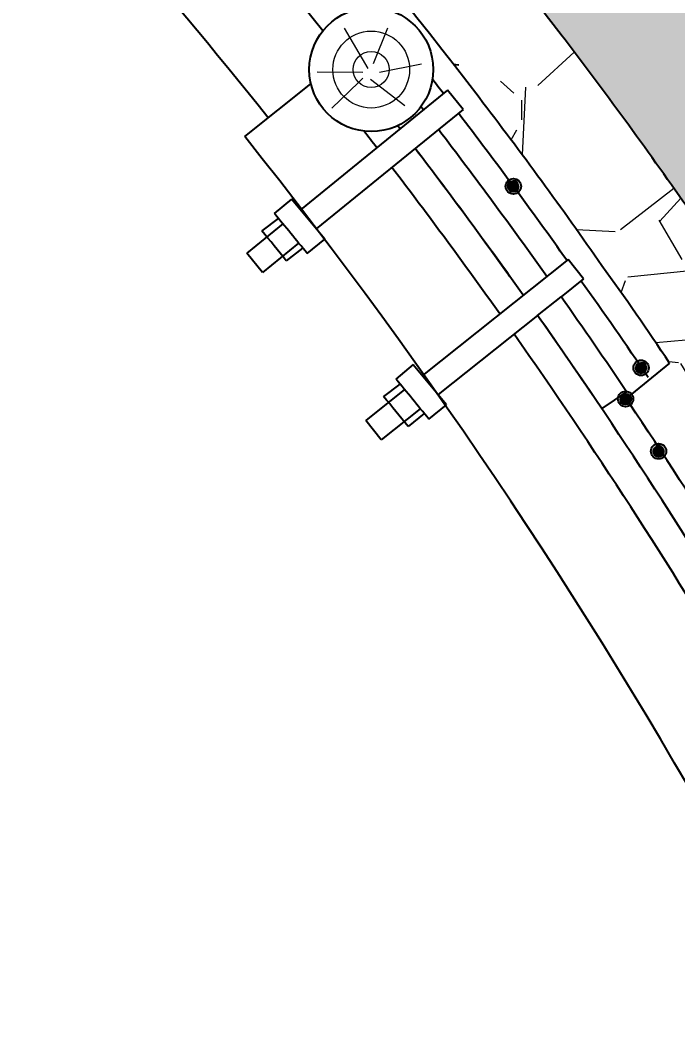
# Model space of a CAD drawing. Header units: millimetres. Extents: x -46762 to 161452, y -66984 to 31524.
# Drawn here: x -37425 to -36789, y -9970 to -8982 of the extents above; entities that cross this region are included whole.
import ezdxf

# ---------------------------------------------------------------- set-up
doc = ezdxf.new("R2010")
doc.units = ezdxf.units.MM
doc.header["$LTSCALE"] = 0.5
doc.styles.get("Standard").update_dxf_attribs({"font": 'TIMES.TTF'})
doc.dimstyles.new('ISO-25', dxfattribs={"dimscale": 50, "dimtxt": 2.5, "dimasz": 2.5, "dimexe": 1.25, "dimexo": 0.625, "dimtad": 1, "dimdec": 0, "dimtxsty": 'Standard', "dimcen": 2.5, "dimadec": 0, "dimazin": 0, "dimtfac": 1, "dimtdec": 0, "dimtmove": 0, "dimatfit": 3, "dimfxl": 1, "dimarcsym": 0})

# ---------------------------------------------------------------- blocks, each defined once
blk = doc.blocks.new('*D9')
at = {"color": 0, "lineweight": -2}
for p, q in [((-38631.44659062807, -8216.323658500613), (-34026.09452414906, -8216.323658500614)), ((-34088.59452414906, -8341.323658500614), (-34088.59452414906, -12186.3236585006)), ((-38631.44659062807, -12311.32365850059), (-34026.09452414906, -12311.3236585006))]:
    blk.add_line(p, q, dxfattribs=at)
at = {"color": 0}
for points in [[(-34109.42785748239, -8341.323658500614), (-34067.76119081572, -8341.323658500614), (-34088.59452414906, -8216.323658500614)], [(-34109.42785748239, -12186.3236585006), (-34067.76119081572, -12186.3236585006), (-34088.59452414906, -12311.3236585006)]]:
    blk.add_solid(points, dxfattribs=at)
at = {"layer": 'Defpoints', "color": 0}
for p in [(-38662.69659062807, -8216.323658500613), (-38662.69659062807, -12311.32365850059), (-34088.59452414906, -12311.3236585006)]:
    blk.add_point(p, dxfattribs=at)
at = {"color": 0, "lineweight": 15, "insert": (-34183.60624008273, -10388.36191940938), "char_height": 125, "attachment_point": 5, "rotation": 90}
blk.add_mtext('4095', dxfattribs=at)

msp = doc.modelspace()

# ---------------------------------------------------------------- hatches: boundary and pattern name
h = msp.add_hatch(color=253)
edge = h.paths.add_edge_path()
edge.add_arc((-41205.17958218213, -12287.7963258753), 5413.740701549355, 30.17566158164368, 34.008901020874305, ccw=False)
edge.add_arc((-41242.69659062812, -12311.32365850054), 5458.000000000042, 27.648046055653083, 30.191209312457715, ccw=False)
edge.add_line((-36407.91960158185, -9778.598749200453), (-35880.02221128013, -8804.747134701158))
edge.add_line((-35880.02221128013, -8804.747134701158), (-35833.0441008345, -8804.747134701158))
edge.add_spline(control_points=[(-35833.0441008345, -8804.747134701161), (-35838.37781138256, -8780.086804731565), (-35863.23193997787, -8656.325490774834), (-35882.55947289227, -8510.215314167848), (-35853.3638850772, -8396.351715753945), (-35848.00560246455, -8378.253479506444)], knot_values=[1.690036786645603, 1.690036786645603, 1.690036786645603, 1.690036786645603, 3.182422762867869, 9.137160286487894, 10.27025498001905, 10.27025498001905, 10.27025498001905, 10.27025498001905], degree=3, periodic=0)
edge.add_line((-35848.00560246455, -8378.253479506442), (-37217.08099725694, -8619.621069120149))
edge.add_arc((-41235.12869425641, -12304.4009140601), 5451.817110013732, 37.3619186027081, 42.52260582488822, ccw=False)
edge.add_arc((-40478.21683398283, -11739.67049861432), 4507.516647571014, 34.89481910706712, 37.495033162738025, ccw=False)
edge.add_arc((-37316.23049035122, -9576.09340255735), 677.1924677259152, 27.846509136852774, 37.79888856231082, ccw=False)
h.paths.add_polyline_path([(-36199.39518966171, -8564.62532894888), (-34313.89591064224, -8564.62532894888), (-34313.89591064224, -8969.020306117829), (-36199.39518966171, -8969.020306117829)], flags=9)
h = msp.add_hatch()
h.set_pattern_fill('GRAVEL', color=256, scale=12.5, style=0)
h.set_pattern_definition([(228.0128, (-239613.1926722619, -43151.85948696802), (-2540.002158237001, -2857.503511189072), [42.715125, -4228.8125]), (184.9697, (-239641.7676722619, -43183.60948696802), (3810.006163272391, 317.4977594234323), [73.300625, -7256.75]), (132.5104, (-239714.7926722619, -43189.95948696802), (3174.997689791462, -3492.503411557551), [51.68525, -5116.8375]), (267.2737, (-239838.6176722619, -43269.33448696802), (317.4986213535216, 6349.997956670803), [66.750625, -6608.3]), (292.8337, (-239841.7926722619, -43336.00948696802), (-1587.504506937738, 3810.002166256389), [65.45425000000002, -6479.975000000001]), (357.2737, (-239816.3926722619, -43396.33448696802), (-6349.997956670803, 317.4986213535219), [66.750625, -6608.3]), (37.6942, (-239749.7176722619, -43399.50948696802), (-4127.502607654991, -3174.997169623111), [88.27424999999998, -8739.1375]), (72.2553, (-239679.8676722619, -43345.53448696802), (2222.504445683399, 6985.002025754549), [83.34000000000002, -8250.6625]), (121.4296, (-239654.4676722619, -43266.15948696802), (-2540.00065440806, 4127.495144996587), [66.976625, -6630.687500000001]), (175.2364, (-239689.3926722619, -43209.00948696802), (3492.497256631807, -317.4970203401444), [76.46412499999988, -3746.737499999993]), (222.3974, (-239765.5926722619, -43202.65948696802), (-3810.000114654964, -3492.495456329621), [98.88475000000001, -9789.600000000002]), (138.8141, (-239524.2926722619, -43272.50948696802), (-2222.498584278092, 1904.997069640501), [33.750625, -3341.325]), (171.4692, (-239549.6926722619, -43250.28448696802), (4127.493699448925, -635.0016000057124), [64.21024999999987, -6356.824999999992]), (225, (-239613.1926722619, -43240.75948696802), (-6.661338147750939e-14, -317.4997835875247), [44.901125, -404.11125]), (203.1986, (-239635.4176722619, -43202.65948696802), (1587.505353198854, 635.0027842882831), [24.180125, -2393.825]), (291.8014, (-239657.6426722619, -43212.18448696802), (-317.5002227368137, 952.5006135914831), [34.19575, -1675.6]), (30.9638, (-239644.9426722619, -43243.93448696802), (952.4989943510283, 635.0004948325691), [55.53999999999989, -1795.787499999996]), (161.5651, (-239597.3176722619, -43215.35948696802), (635.0002897726226, -317.4995278081346), [40.160875, -963.8625]), (16.38950000000001, (-239841.7926722619, -43212.18448696802), (3175.001751746169, 952.4980187459755), [56.261, -5569.849999999999]), (70.3462, (-239787.8176722619, -43196.30948696802), (-1269.996461084563, -3492.495061068125), [47.19987500000001, -4672.775]), (293.1986, (-239597.3176722619, -43151.85948696802), (-635.002784288283, 1587.505353198854), [48.36, -2369.65]), (343.6105, (-239578.2676722619, -43196.30948696802), (-3175.001751746168, 952.4980187459764), [56.2609999999999, -5569.849999999993]), (339.444, (-239841.7926722619, -43409.03448696802), (-1587.501970531989, 634.9992295062673), [54.25437499999999, -2658.4625]), (294.7751, (-239790.9926722619, -43428.08448696801), (-1587.496300453355, 3492.498378269584), [45.45899999999994, -4500.449999999993]), (66.80140000000002, (-239594.1426722619, -43469.35948696802), (635.0027842882835, 1587.505353198854), [48.36, -2369.65]), (17.35400000000001, (-239575.0926722619, -43424.90948696802), (-4127.500222732495, -1269.998084450704), [53.22287499999998, -5269.049999999998]), (69.444, (-239749.7176722619, -43469.35948696802), (-634.9992295062681, -1587.501970531988), [27.12725, -2685.6]), (101.3098999999999, (-239613.1926722619, -43469.35948696802), (-317.4984328609186, 1269.995932612828), [16.18937499999998, -1602.749999999997]), (165.9638, (-239616.3676722619, -43453.48448696802), (952.5006693371466, -317.4994505154552), [65.45424999999999, -1243.63125]), (186.0090000000001, (-239679.8676722619, -43437.60948696802), (3174.995318053494, 317.4992585684823), [60.65837500000001, -6005.175000000001]), (303.6901, (-239644.9426722619, -43272.50948696802), (-317.5001089134041, 634.9993874039799), [45.79050000000001, -1098.9725]), (353.1572, (-239619.5426722619, -43310.60948696802), (5397.502232080428, -635.0028439568549), [79.94462499999997, -7914.499999999998]), (60.94540000000001, (-239540.1676722619, -43320.13448696802), (-1269.997045728636, -2222.494701354266), [32.6885, -3236.175]), (90, (-239524.2926722619, -43291.55948696802), (-317.5, 317.5), [19.05, -298.45]), (120.2564, (-239686.2176722619, -43428.08448696801), (1269.997308354514, -2222.498879059695), [44.108375, -4366.7375]), (48.01279999999999, (-239708.4426722619, -43389.98448696802), (2540.002158237001, 2857.503511189072), [85.430375, -4186.1]), (0, (-239651.2926722619, -43326.48448696802), (317.5, 317.5), [82.55, -234.95]), (325.3048, (-239568.7426722619, -43326.48448696802), (-3174.994498869211, 2222.500211310596), [50.20124999999999, -4969.9125]), (254.0546, (-239527.4676722619, -43355.05948696802), (-317.5008099626843, -1270.003025400453), [46.22862500000001, -2265.212500000001]), (207.646, (-239540.1676722619, -43399.50948696802), (-6032.49788112784, -3175.001996840424), [75.268125, -7451.5625]), (175.4261, (-239606.8426722619, -43434.43448696802), (-4127.500950593439, 317.4984639024328), [79.62862499999989, -7883.224999999987]), (175.4261, (-239606.8426722619, -43434.43448696802), (-4127.500950593439, 317.4984639024328), [79.62862499999989, -7883.224999999987])])
edge = h.paths.add_edge_path()
edge.add_arc((-41235.12869425646, -12304.40091405998), 5451.817110013691, 37.36067374384835, 44.06143378092067)
edge.add_arc((-41235.12869425646, -12304.40091405998), 5351.817110013691, 37.36067374384835, 44.06143378092067)
at = {"lineweight": 9}
h = msp.add_hatch(dxfattribs=at)
h.set_pattern_fill('GRAVEL', color=256, scale=12.5, style=0)
h.set_pattern_definition([(228.0128, (-97673.25584044286, -17195.62959779655), (-2540.002158237001, -2857.503511189072), [42.715125, -4228.8125]), (184.9697, (-97701.83084044285, -17227.37959779655), (3810.006163272391, 317.4977594234323), [73.300625, -7256.75]), (132.5104, (-97774.85584044286, -17233.72959779655), (3174.997689791462, -3492.503411557551), [51.68525, -5116.8375]), (267.2737, (-97898.68084044284, -17313.10459779655), (317.4986213535216, 6349.997956670803), [66.750625, -6608.3]), (292.8337, (-97901.85584044286, -17379.77959779655), (-1587.504506937738, 3810.002166256389), [65.45425000000002, -6479.975000000001]), (357.2737, (-97876.45584044285, -17440.10459779655), (-6349.997956670803, 317.4986213535219), [66.750625, -6608.3]), (37.6942, (-97809.78084044284, -17443.27959779655), (-4127.502607654991, -3174.997169623111), [88.27424999999998, -8739.1375]), (72.2553, (-97739.93084044284, -17389.30459779655), (2222.504445683399, 6985.002025754549), [83.34000000000002, -8250.6625]), (121.4296, (-97714.53084044285, -17309.92959779654), (-2540.00065440806, 4127.495144996587), [66.976625, -6630.687500000001]), (175.2364, (-97749.45584044285, -17252.77959779655), (3492.497256631807, -317.4970203401444), [76.4641249999998, -3746.737499999988]), (222.3974, (-97825.65584044284, -17246.42959779654), (-3810.000114654964, -3492.495456329621), [98.88475000000001, -9789.600000000002]), (138.8141, (-97584.35584044285, -17316.27959779655), (-2222.498584278092, 1904.997069640501), [33.750625, -3341.325]), (171.4692, (-97609.75584044286, -17294.05459779654), (4127.493699448925, -635.0016000057124), [64.21024999999979, -6356.824999999987]), (225, (-97673.25584044286, -17284.52959779655), (-6.661338147750939e-14, -317.4997835875247), [44.901125, -404.11125]), (203.1986, (-97695.48084044283, -17246.42959779654), (1587.505353198854, 635.0027842882831), [24.180125, -2393.825]), (291.8014, (-97717.70584044285, -17255.95459779655), (-317.5002227368137, 952.5006135914831), [34.19575, -1675.6]), (30.9638, (-97705.00584044284, -17287.70459779655), (952.4989943510283, 635.0004948325691), [55.53999999999981, -1795.787499999994]), (161.5651, (-97657.38084044284, -17259.12959779655), (635.0002897726226, -317.4995278081346), [40.160875, -963.8625]), (16.38950000000001, (-97901.85584044286, -17255.95459779655), (3175.001751746169, 952.4980187459755), [56.261, -5569.849999999999]), (70.3462, (-97847.88084044284, -17240.07959779655), (-1269.996461084563, -3492.495061068125), [47.19987500000001, -4672.775]), (293.1986, (-97657.38084044284, -17195.62959779655), (-635.002784288283, 1587.505353198854), [48.36, -2369.65]), (343.6105, (-97638.33084044285, -17240.07959779655), (-3175.001751746168, 952.4980187459764), [56.26099999999982, -5569.849999999988]), (339.444, (-97901.85584044286, -17452.80459779655), (-1587.501970531989, 634.9992295062673), [54.25437499999999, -2658.4625]), (294.7751, (-97851.05584044286, -17471.85459779655), (-1587.496300453355, 3492.498378269584), [45.4589999999999, -4500.449999999988]), (66.80140000000002, (-97654.20584044284, -17513.12959779655), (635.0027842882835, 1587.505353198854), [48.36, -2369.65]), (17.35400000000001, (-97635.15584044284, -17468.67959779655), (-4127.500222732495, -1269.998084450704), [53.22287499999998, -5269.049999999998]), (69.444, (-97809.78084044284, -17513.12959779655), (-634.9992295062681, -1587.501970531988), [27.12725, -2685.6]), (101.3098999999999, (-97673.25584044286, -17513.12959779655), (-317.4984328609186, 1269.995932612828), [16.18937499999996, -1602.749999999995]), (165.9638, (-97676.43084044284, -17497.25459779655), (952.5006693371466, -317.4994505154552), [65.45424999999999, -1243.63125]), (186.0090000000001, (-97739.93084044284, -17481.37959779655), (3174.995318053494, 317.4992585684823), [60.65837500000001, -6005.175000000001]), (303.6901, (-97705.00584044284, -17316.27959779655), (-317.5001089134041, 634.9993874039799), [45.79050000000001, -1098.9725]), (353.1572, (-97679.60584044285, -17354.37959779655), (5397.502232080428, -635.0028439568549), [79.94462499999997, -7914.499999999998]), (60.94540000000001, (-97600.23084044285, -17363.90459779655), (-1269.997045728636, -2222.494701354266), [32.6885, -3236.175]), (90, (-97584.35584044285, -17335.32959779655), (-317.5, 317.5), [19.05, -298.45]), (120.2564, (-97746.28084044287, -17471.85459779655), (1269.997308354514, -2222.498879059695), [44.108375, -4366.7375]), (48.01279999999999, (-97768.50584044284, -17433.75459779655), (2540.002158237001, 2857.503511189072), [85.430375, -4186.1]), (0, (-97711.35584044285, -17370.25459779655), (317.5, 317.5), [82.55, -234.95]), (325.3048, (-97628.80584044284, -17370.25459779655), (-3174.994498869211, 2222.500211310596), [50.20124999999999, -4969.9125]), (254.0546, (-97587.53084044285, -17398.82959779655), (-317.5008099626843, -1270.003025400453), [46.22862500000001, -2265.212500000001]), (207.646, (-97600.23084044285, -17443.27959779655), (-6032.49788112784, -3175.001996840424), [75.268125, -7451.5625]), (175.4261, (-97666.90584044284, -17478.20459779655), (-4127.500950593439, 317.4984639024328), [79.6286249999998, -7883.224999999977]), (175.4261, (-97666.90584044284, -17478.20459779655), (-4127.500950593439, 317.4984639024328), [79.6286249999998, -7883.224999999977])])
h.paths.add_polyline_path([(-36862.37374980199, -9219.376509969918, -0.008899257875732825), (-36796.94240636042, -9313.4812741404), (-36717.45548810638, -9259.7737303413, 0.04345276474442605), (-36781.13541637584, -9161.047742235487, 0.0113394904646626), (-36901.85348828543, -8996.072213937421), (-36981.33683875902, -9056.755423995119, -0.0114302101855143)])
h.paths.add_polyline_path([(-36717.45548810638, -9259.7737303413), (-36796.94240636042, -9313.4812741404), (-36838.98185891073, -9347.852625799887, -0.002580590882842045), (-36808.62705212328, -9393.466340586625, -0.9187596185027762), (-36805.7939736236, -9397.776135768292, -0.002970205081399039), (-36771.49269263465, -9450.694409092552, -1.695448733918207), (-36769.0529835904, -9454.511295531838, -0.003081753554277672), (-36734.1779107466, -9509.873442423128, -1.493677289545934), (-36731.65396337678, -9513.939449078798, -0.00437998776730756), (-36683.3390522236, -9593.39745696481, -1.435564644453754), (-36680.85484372856, -9597.569086649053, -0.004487918687509222), (-36632.87637380033, -9679.894091036118, -2.578649658013819), (-36631.14732579477, -9682.925405188134, -0.0050526996929834), (-36578.97117241389, -9776.658153250768, -1.547947506846737), (-36576.7198473475, -9780.804930815479, -0.007414301437415722), (-36503.73586225331, -9920.274680557648, -0.4120958067924272), (-36502.09424020456, -9923.531088958649, -0.001504734332671293), (-36487.80823394324, -9952.10753540727), (-36481.25996032993, -9948.60377813699), (-36469.9373105175, -9969.76500686375), (-36342.7231304622, -9907.648087059288, 0.01786597109734117), (-36525.06354741855, -9566.564567137893, 0.01659150493568186)])
h = msp.add_hatch(color=256)
h.paths.add_polyline_path([(-36948.10236638378, -9135.147800596575, 0.0001468720347857163), (-36948.10864929325, -9138.266181242483, -0.4075683121169166), (-36943.38600014921, -9143.097470461309, -0.2818111886752684), (-36946.02113505361, -9147.40152057399), (-36942.40795373717, -9147.40152057399, 0.1768496511547933), (-36940.65477868232, -9142.599862518879, 0.4140376673082951)])
h.paths.add_polyline_path([(-36948.10864929325, -9138.266181242483, -0.0001468720347857169), (-36948.10236638378, -9135.147800596575, 0.4143894793180001), (-36955.55890521487, -9142.599862518879, 0.1768496511547933), (-36953.80573016002, -9147.40152057399), (-36950.41594284459, -9147.40152057399, -0.2818111886752684), (-36953.05107774898, -9143.097470461309, -0.4208901854230835)])
h.paths.add_polyline_path([(-36942.40795373717, -9147.40152057399), (-36946.02113505361, -9147.40152057399, -0.2405059389793157), (-36950.41594284459, -9147.40152057399), (-36953.80573016002, -9147.40152057399, 0.4650740833706085)])
h = msp.add_hatch(color=256)
edge = h.paths.add_edge_path()
edge.add_arc((-36948.65880564575, -9142.358757688668), 4.832538799884284, 0, 360)
edge = h.paths.add_edge_path(flags=16)
edge.add_arc((-36948.65880564575, -9142.358757688668), 2.588054287070918, 0, 360)
h = msp.add_hatch(color=256)
h.paths.add_polyline_path([(-36953.36635574036, -9141.26678545496, -0.00032442072729859), (-36951.11485853897, -9141.542774123542, -0.8203955301075307), (-36946.07757180872, -9142.170989556775, -0.0003244207272990215), (-36943.82725411425, -9142.45643599138, 0.005053543832042459), (-36943.82626684588, -9142.358757688666, 0.89206796145849)])
h.paths.add_polyline_path([(-36943.82725411425, -9142.45643599138, 0.0003244207272989703), (-36946.07757180872, -9142.170989556778, -0.01815590774407738), (-36946.07075135868, -9142.358757688666, -1), (-36951.24685993283, -9142.358757688666, -0.0803624715725062), (-36951.11485853897, -9141.542774123542, 0.0003244207272985405), (-36953.36635574036, -9141.26678545496, 0.05704448293656798), (-36953.49134444565, -9142.358757688666, 0.989943732125018)])
h = msp.add_hatch(color=256)
edge = h.paths.add_edge_path()
edge.add_arc((-36948.2185389491, -9143.09747046131), 4.832538799884284, 0, 360)
edge = h.paths.add_edge_path(flags=16)
edge.add_arc((-36948.2185389491, -9143.09747046131), 2.588054287070918, 0, 360)
h = msp.add_hatch(color=256)
h.paths.add_polyline_path([(-36952.9260890437, -9142.005498227596, -0.00032442072729859), (-36950.67459184231, -9142.281486896181, -0.8203955301075307), (-36945.63730511206, -9142.909702329422, -0.0003244207272990215), (-36943.3869874176, -9143.19514876402, 0.005053543832042459), (-36943.38600014921, -9143.097470461309, 0.89206796145849)])
h.paths.add_polyline_path([(-36943.3869874176, -9143.19514876402, 0.0003244207272989703), (-36945.63730511206, -9142.909702329422, -0.01815590774407738), (-36945.63048466203, -9143.097470461309, -1), (-36950.80659323616, -9143.097470461309, -0.0803624715725062), (-36950.67459184231, -9142.281486896178, 0.0003244207272985405), (-36952.9260890437, -9142.005498227596, 0.05704448293656798), (-36953.05107774898, -9143.097470461309, 0.989943732125018)])
for points in [[(-36951.24685993278, -9142.358757688666, 0.4142135623730951), (-36948.65880564575, -9144.946811975738), (-36948.65880564575, -9142.358757688666), (-36946.07075135864, -9142.358757688666, 1)], [(-36950.80659323612, -9143.097470461309, 0.4142135623730951), (-36948.21853894911, -9145.685524748382), (-36948.21853894911, -9143.097470461309), (-36945.63048466199, -9143.097470461309, 1)], [(-36950.69489623571, -9142.599862518879, 0.4142135623730951), (-36948.1068419486, -9145.187916805951), (-36948.1068419486, -9142.599862518879), (-36945.51878766157, -9142.599862518879, 1)], [(-36949.64000393354, -9139.74868091539, 0.4142135623730951), (-36947.05194964651, -9142.33673520246), (-36947.05194964651, -9139.74868091539), (-36944.4638953594, -9139.74868091539, 1)], [(-36946.07075135864, -9142.358757688666), (-36948.65880564575, -9142.358757688666), (-36948.65880564575, -9144.946811975738, 0.4142135623730951)], [(-36945.63048466199, -9143.097470461309), (-36948.21853894911, -9143.097470461309), (-36948.21853894911, -9145.685524748382, 0.4142135623730951)], [(-36945.51878766157, -9142.599862518879), (-36948.1068419486, -9142.599862518879), (-36948.1068419486, -9145.187916805951, 0.4142135623730951)], [(-36944.4638953594, -9139.74868091539), (-36947.05194964651, -9139.74868091539), (-36947.05194964651, -9142.33673520246, 0.4142135623730951)], [(-36825.39561637529, -9315.607820301311, 0.4142135623730951), (-36822.80756208827, -9318.19587458838), (-36822.80756208827, -9315.607820301311), (-36820.21950780116, -9315.607820301311, 1)], [(-36827.18758663528, -9318.661577784633, 0.4142135623730951), (-36824.59953234825, -9321.249632071702), (-36824.59953234825, -9318.661577784633), (-36822.01147806113, -9318.661577784633, 1)], [(-36827.07588963477, -9318.163969842202, 0.4142135623730951), (-36824.48783534774, -9320.752024129271), (-36824.48783534774, -9318.163969842202), (-36821.89978106062, -9318.163969842202, 1)], [(-36827.07588963486, -9318.163969842202, 0.4142135623730951), (-36824.48783534774, -9320.752024129271), (-36824.48783534774, -9318.163969842202), (-36821.89978106073, -9318.163969842202, 1)], [(-36822.01147806113, -9318.661577784633), (-36824.59953234825, -9318.661577784633), (-36824.59953234825, -9321.249632071702, 0.4142135623730951)], [(-36821.89978106062, -9318.163969842202), (-36824.48783534774, -9318.163969842202), (-36824.48783534774, -9320.752024129271, 0.4142135623730951)], [(-36821.89978106073, -9318.163969842202), (-36824.48783534774, -9318.163969842202), (-36824.48783534774, -9320.752024129271, 0.4142135623730951)], [(-36820.21950780116, -9315.607820301311), (-36822.80756208827, -9315.607820301311), (-36822.80756208827, -9318.19587458838, 0.4142135623730951)], [(-36843.44706492464, -9346.070961862055, 0.4142135623730951), (-36840.85901063752, -9348.659016149128), (-36840.85901063752, -9346.070961862055), (-36838.27095635049, -9346.070961862055, 1)], [(-36842.1483104784, -9348.73851259393, 0.4142135623730951), (-36839.56025619137, -9351.326566881004), (-36839.56025619137, -9348.73851259393), (-36836.97220190425, -9348.73851259393, 1)], [(-36842.03661347799, -9348.240904651504, 0.4142135623730951), (-36839.44855919087, -9350.828958938573), (-36839.44855919087, -9348.240904651504), (-36836.86050490385, -9348.240904651504, 1)], [(-36841.52549224968, -9348.169769173737, 0.4142135623730951), (-36838.93743796265, -9350.75782346081), (-36838.93743796265, -9348.169769173737), (-36836.34938367554, -9348.169769173737, 1)], [(-36838.27095635049, -9346.070961862055), (-36840.85901063752, -9346.070961862055), (-36840.85901063752, -9348.659016149128, 0.4142135623730951)], [(-36836.97220190425, -9348.73851259393), (-36839.56025619137, -9348.73851259393), (-36839.56025619137, -9351.326566881004, 0.4142135623730951)], [(-36836.86050490385, -9348.240904651504), (-36839.44855919087, -9348.240904651504), (-36839.44855919087, -9350.828958938573, 0.4142135623730951)], [(-36836.34938367554, -9348.169769173737), (-36838.93743796265, -9348.169769173737), (-36838.93743796265, -9350.75782346081, 0.4142135623730951)], [(-36810.20476582267, -9399.32467646259, 0.4142135623730951), (-36807.61671153564, -9401.912730749658), (-36807.61671153564, -9399.32467646259), (-36805.02865724852, -9399.32467646259, 1)], [(-36810.09306882216, -9398.827068520159, 0.4142135623730951), (-36807.50501453514, -9401.415122807228), (-36807.50501453514, -9398.827068520159), (-36804.91696024803, -9398.827068520159, 1)], [(-36810.09306882226, -9398.827068520159, 0.4142135623730951), (-36807.50501453514, -9401.415122807228), (-36807.50501453514, -9398.827068520159), (-36804.91696024811, -9398.827068520159, 1)], [(-36809.98137182166, -9395.74140629066, 0.4142135623730951), (-36807.39331753463, -9398.329460577728), (-36807.39331753463, -9395.74140629066), (-36804.80526324752, -9395.74140629066, 1)], [(-36805.02865724852, -9399.32467646259), (-36807.61671153564, -9399.32467646259), (-36807.61671153564, -9401.912730749658, 0.4142135623730951)], [(-36804.91696024803, -9398.827068520159), (-36807.50501453514, -9398.827068520159), (-36807.50501453514, -9401.415122807228, 0.4142135623730951)], [(-36804.91696024811, -9398.827068520159), (-36807.50501453514, -9398.827068520159), (-36807.50501453514, -9401.415122807228, 0.4142135623730951)], [(-36804.80526324752, -9395.74140629066), (-36807.39331753463, -9395.74140629066), (-36807.39331753463, -9398.329460577728, 0.4142135623730951)]]:
    msp.add_hatch(color=256).paths.add_polyline_path(points)
h = msp.add_hatch(color=256)
h.paths.add_polyline_path([(-36824.48335978294, -9310.711907919895, 0.0001468720347857163), (-36824.4896426924, -9313.83028856581, -0.4075683121169166), (-36819.76699354836, -9318.661577784633, -0.2818111886752684), (-36822.40212845276, -9322.965627897314), (-36818.78894713632, -9322.965627897314, 0.1768496511547933), (-36817.03577208146, -9318.163969842202, 0.4140376673082951)])
h.paths.add_polyline_path([(-36824.4896426924, -9313.83028856581, -0.0001468720347857169), (-36824.48335978294, -9310.711907919895, 0.4143894793180001), (-36831.93989861403, -9318.163969842202, 0.1768496511547933), (-36830.18672355916, -9322.965627897314), (-36826.79693624373, -9322.965627897314, -0.2818111886752684), (-36829.43207114813, -9318.661577784633, -0.4208901854230835)])
h.paths.add_polyline_path([(-36818.78894713632, -9322.965627897314), (-36822.40212845276, -9322.965627897314, -0.2405059389793157), (-36826.79693624373, -9322.965627897314), (-36830.18672355916, -9322.965627897314, 0.4650740833706085)])
h = msp.add_hatch(color=256)
edge = h.paths.add_edge_path()
edge.add_arc((-36824.48783534774, -9318.163969842202), 4.832538799884284, 0, 360)
edge = h.paths.add_edge_path(flags=16)
edge.add_arc((-36824.48783534774, -9318.163969842202), 2.588054287070918, 0, 360)
h = msp.add_hatch(color=256)
h.paths.add_polyline_path([(-36829.19538544235, -9317.071997608497, -0.00032442072729859), (-36826.94388824096, -9317.347986277075, -0.8203955301075307), (-36821.90660151071, -9317.976201710308, -0.0003244207272990215), (-36819.65628381624, -9318.261648144913, 0.005053543832042459), (-36819.65529654786, -9318.163969842202, 0.89206796145849)])
h.paths.add_polyline_path([(-36819.65628381624, -9318.261648144913, 0.0003244207272989703), (-36821.90660151071, -9317.976201710311, -0.01815590774407738), (-36821.89978106068, -9318.163969842202, -1), (-36827.07588963481, -9318.163969842202, -0.0803624715725062), (-36826.94388824096, -9317.347986277075, 0.0003244207272985405), (-36829.19538544235, -9317.071997608497, 0.05704448293656798), (-36829.32037414763, -9318.163969842202, 0.989943732125018)])
h = msp.add_hatch(color=256)
edge = h.paths.add_edge_path()
edge.add_arc((-36824.59953234824, -9318.661577784631), 4.832538799884284, 0, 360)
edge = h.paths.add_edge_path(flags=16)
edge.add_arc((-36824.59953234824, -9318.661577784631), 2.588054287070918, 0, 360)
h = msp.add_hatch(color=256)
h.paths.add_polyline_path([(-36829.30708244286, -9317.569605550923, -0.00032442072729859), (-36827.05558524147, -9317.845594219505, -0.8203955301075307), (-36822.0182985112, -9318.473809652738, -0.0003244207272990215), (-36819.76798081674, -9318.759256087344, 0.005053543832042459), (-36819.76699354836, -9318.661577784633, 0.89206796145849)])
h.paths.add_polyline_path([(-36819.76798081674, -9318.759256087344, 0.0003244207272989703), (-36822.0182985112, -9318.473809652742, -0.01815590774407738), (-36822.01147806118, -9318.661577784633, -1), (-36827.18758663532, -9318.661577784633, -0.0803624715725062), (-36827.05558524147, -9317.845594219505, 0.0003244207272985405), (-36829.30708244286, -9317.569605550923, 0.05704448293656798), (-36829.43207114813, -9318.661577784633, 0.989943732125018)])
h = msp.add_hatch(color=256)
h.paths.add_polyline_path([(-36839.44408362606, -9340.788842729196, 0.0001468720347857163), (-36839.45036653552, -9343.907223375112, -0.4075683121169166), (-36834.72771739149, -9348.73851259393, -0.2818111886752684), (-36837.36285229589, -9353.042562706616), (-36833.74967097945, -9353.042562706616, 0.1768496511547933), (-36831.9964959246, -9348.240904651504, 0.4140376673082951)])
h.paths.add_polyline_path([(-36839.45036653553, -9343.907223375112, -0.0001468720347857169), (-36839.44408362606, -9340.788842729196, 0.4143894793180001), (-36846.90062245715, -9348.240904651504, 0.1768496511547933), (-36845.1474474023, -9353.042562706616), (-36841.75766008686, -9353.042562706616, -0.2818111886752684), (-36844.39279499126, -9348.73851259393, -0.4208901854230835)])
h.paths.add_polyline_path([(-36833.74967097945, -9353.042562706616), (-36837.36285229589, -9353.042562706616, -0.2405059389793157), (-36841.75766008686, -9353.042562706616), (-36845.1474474023, -9353.042562706616, 0.4650740833706085)])
h = msp.add_hatch(color=256)
edge = h.paths.add_edge_path()
edge.add_arc((-36839.56025619137, -9348.738512593933), 4.832538799884284, 0, 360)
edge = h.paths.add_edge_path(flags=16)
edge.add_arc((-36839.56025619137, -9348.738512593933), 2.588054287070918, 0, 360)
h = msp.add_hatch(color=256)
h.paths.add_polyline_path([(-36844.26780628598, -9347.646540360225, -0.00032442072729859), (-36842.01630908459, -9347.922529028807, -0.8203955301075307), (-36836.97902235434, -9348.550744462036, -0.0003244207272990215), (-36834.72870465986, -9348.836190896645, 0.005053543832042459), (-36834.72771739149, -9348.73851259393, 0.89206796145849)])
h.paths.add_polyline_path([(-36834.72870465986, -9348.836190896645, 0.0003244207272989703), (-36836.97902235434, -9348.550744462043, -0.01815590774407738), (-36836.9722019043, -9348.73851259393, -1), (-36842.14831047844, -9348.73851259393, -0.0803624715725062), (-36842.01630908459, -9347.922529028807, 0.0003244207272985405), (-36844.26780628598, -9347.646540360225, 0.05704448293656798), (-36844.39279499126, -9348.73851259393, 0.989943732125018)])
h = msp.add_hatch(color=256)
edge = h.paths.add_edge_path()
edge.add_arc((-36838.93743796265, -9348.169769173739), 4.832538799884284, 0, 360)
edge = h.paths.add_edge_path(flags=16)
edge.add_arc((-36838.93743796265, -9348.169769173739), 2.588054287070918, 0, 360)
h = msp.add_hatch(color=256)
h.paths.add_polyline_path([(-36843.64498805726, -9347.077796940031, -0.00032442072729859), (-36841.39349085587, -9347.35378560861, -0.8203955301075307), (-36836.35620412562, -9347.982001041843, -0.0003244207272990215), (-36834.10588643115, -9348.267447476448, 0.005053543832042459), (-36834.10489916278, -9348.169769173737, 0.89206796145849)])
h.paths.add_polyline_path([(-36834.10588643115, -9348.267447476448, 0.0003244207272989703), (-36836.35620412562, -9347.98200104185, -0.01815590774407738), (-36836.34938367558, -9348.169769173737, -1), (-36841.52549224973, -9348.169769173737, -0.0803624715725062), (-36841.39349085587, -9347.35378560861, 0.0003244207272985405), (-36843.64498805726, -9347.077796940031, 0.05704448293656798), (-36843.76997676255, -9348.169769173737, 0.989943732125018)])
h = msp.add_hatch(color=256)
h.paths.add_polyline_path([(-36807.50053897033, -9391.375006597855, 0.0001468720347857163), (-36807.50682187978, -9394.49338724376, -0.4075683121169166), (-36802.78417273576, -9399.32467646259, -0.2818111886752684), (-36805.41930764016, -9403.62872657527), (-36801.80612632372, -9403.62872657527, 0.1768496511547933), (-36800.05295126887, -9398.827068520159, 0.4140376673082951)])
h.paths.add_polyline_path([(-36807.5068218798, -9394.49338724376, -0.0001468720347857169), (-36807.50053897033, -9391.375006597855, 0.4143894793180001), (-36814.95707780142, -9398.827068520159, 0.1768496511547933), (-36813.20390274657, -9403.62872657527), (-36809.81411543112, -9403.62872657527, -0.2818111886752684), (-36812.44925033551, -9399.32467646259, -0.4208901854230835)])
h.paths.add_polyline_path([(-36801.80612632372, -9403.62872657527), (-36805.41930764016, -9403.62872657527, -0.2405059389793157), (-36809.81411543112, -9403.62872657527), (-36813.20390274657, -9403.62872657527, 0.4650740833706085)])
h = msp.add_hatch(color=256)
edge = h.paths.add_edge_path()
edge.add_arc((-36807.61671153564, -9399.324676462587), 4.832538799884284, 0, 360)
edge = h.paths.add_edge_path(flags=16)
edge.add_arc((-36807.61671153564, -9399.324676462587), 2.588054287070918, 0, 360)
h = msp.add_hatch(color=256)
h.paths.add_polyline_path([(-36812.32426163025, -9398.232704228876, -0.00032442072729859), (-36810.07276442886, -9398.508692897462, -0.8203955301075307), (-36805.03547769861, -9399.136908330698, -0.0003244207272990215), (-36802.78516000413, -9399.4223547653, 0.005053543832042459), (-36802.78417273576, -9399.32467646259, 0.89206796145849)])
h.paths.add_polyline_path([(-36802.78516000413, -9399.4223547653, 0.0003244207272989703), (-36805.03547769861, -9399.136908330698, -0.01815590774407738), (-36805.02865724856, -9399.32467646259, -1), (-36810.20476582271, -9399.32467646259, -0.0803624715725062), (-36810.07276442886, -9398.508692897454, 0.0003244207272985405), (-36812.32426163025, -9398.232704228876, 0.05704448293656798), (-36812.44925033551, -9399.32467646259, 0.989943732125018)])
h = msp.add_hatch(color=256)
edge = h.paths.add_edge_path()
edge.add_arc((-36807.50501453513, -9398.827068520159), 4.832538799884284, 0, 360)
edge = h.paths.add_edge_path(flags=16)
edge.add_arc((-36807.50501453513, -9398.827068520159), 2.588054287070918, 0, 360)
h = msp.add_hatch(color=256)
h.paths.add_polyline_path([(-36812.21256462974, -9397.735096286446, -0.00032442072729859), (-36809.96106742835, -9398.011084955031, -0.8203955301075307), (-36804.9237806981, -9398.639300388268, -0.0003244207272990215), (-36802.67346300364, -9398.92474682287, 0.005053543832042459), (-36802.67247573525, -9398.827068520159, 0.89206796145849)])
h.paths.add_polyline_path([(-36802.67346300364, -9398.92474682287, 0.0003244207272989703), (-36804.9237806981, -9398.639300388268, -0.01815590774407738), (-36804.91696024807, -9398.827068520159, -1), (-36810.09306882221, -9398.827068520159, -0.0803624715725062), (-36809.96106742835, -9398.011084955024, 0.0003244207272985405), (-36812.21256462974, -9397.735096286446, 0.05704448293656798), (-36812.33755333502, -9398.827068520159, 0.989943732125018)])

# ---------------------------------------------------------------- linework, layer by layer
for p, q in [((-37111.92309125888, -8989.71890093955), (-37089.08363041534, -9028.62386040644)), ((-37069.87286895798, -8989.71890093955), (-37083.89335451263, -9023.955007322655)), ((-37077.65828281169, -9032.254474061408), (-37037.16963702733, -9023.955007322655)), ((-37137.88008795288, -9031.735354346818), (-37093.75150841858, -9032.254474061408)), ((-37097.97413398835, -9042.034773990126), (-37123.86521958012, -9067.009700159104)), ((-37093.75150841858, -9037.961566574011), (-37097.97413398835, -9042.034773990126)), ((-37086.48849246435, -9038.999806002828), (-37053.26286263423, -9064.417325932953))]:
    msp.add_line(p, q, dxfattribs=at)
for p, q in [((-37208.19748504334, -9094.428110454935), (-37144.10273111337, -9043.322354034033)), ((-37011.90253750799, -9049.723719775437), (-37154.27261324864, -9165.204714528267)), ((-36996.78367314443, -9068.36292416712), (-37011.90253750799, -9049.723719775437)), ((-36996.78367314443, -9068.36292416712), (-37138.95575223047, -9183.683317399544)), ((-37179.47124371519, -9168.89533494238), (-37162.53348001352, -9154.855671100715)), ((-37130.67322296381, -9193.675545500735), (-37162.72163202673, -9155.011629765811)), ((-37175.85191125031, -9173.636860568779), (-37191.63134273949, -9185.568847411212)), ((-37171.18249539642, -9178.9208694254), (-37206.06091658826, -9207.211890229399)), ((-37147.7468249707, -9207.549698250015), (-37130.67322296381, -9193.675545500735)), ((-37155.95636425757, -9197.47306625008), (-37190.9420522247, -9225.851094621083)), ((-37152.19925764847, -9202.312476034505), (-37167.87833152639, -9214.49767705613)), ((-37190.9420522247, -9225.851094621083), (-37206.06091658826, -9207.211890229399)), ((-36895.20364409297, -9213.33692422101), (-37036.18192117917, -9325.435711892003)), ((-36880.26658994647, -9232.12214217089), (-36895.20364409297, -9213.33692422101)), ((-36880.26658994647, -9232.12214217089), (-36901.92017757615, -9249.339978650294)), ((-36924.71128415334, -9267.462312599826), (-36901.92017757615, -9249.339978650294)), ((-36924.65667999647, -9267.418894139057), (-37020.95544239862, -9343.990794027599)), ((-37061.6894244438, -9329.10918310701), (-37044.75166074214, -9315.069519265324)), ((-37012.89140369242, -9353.889393665366), (-37044.93981275543, -9315.225477930442)), ((-36796.94240636042, -9313.481274140398), (-36838.98185891073, -9347.85262579989)), ((-37053.40442330795, -9339.130173543861), (-37090.88299773754, -9368.931238247063)), ((-37057.94085146442, -9333.783915847067), (-37073.77845909895, -9345.86860441767)), ((-37028.07361390339, -9334.319600044426), (-37028.69993995598, -9334.817622808185)), ((-36838.44670029073, -9341.362913433266), (-36862.54841462557, -9357.615657315993)), ((-37038.17670495998, -9357.684270038106), (-37075.94594359104, -9387.716456196944)), ((-37034.29318827882, -9362.387807239673), (-37050.01138990639, -9374.815975119587)), ((-37029.96500569931, -9367.763546414624), (-37012.89140369242, -9353.889393665366)), ((-37075.94594359104, -9387.716456196944), (-37090.88299773754, -9368.931238247063))]:
    msp.add_line(p, q)
for centre, radius in [((-37085.68523547926, -9029.633080720958), 60), ((-36948.1068419486, -9142.59986251888), 7.452063266274418), ((-36948.65880564575, -9142.358757688668), 4.832538799884284), ((-36948.2185389491, -9143.09747046131), 4.832538799884284), ((-36948.65880564575, -9142.358757688668), 2.588054287070918), ((-36948.2185389491, -9143.09747046131), 2.588054287070918), ((-36948.1068419486, -9142.59986251888), 2.588054287070918), ((-36947.05194964651, -9139.74868091539), 2.588054287070918), ((-36824.48783534774, -9318.163969842202), 7.452063266274418), ((-36824.48783534774, -9318.163969842202), 4.832538799884284), ((-36822.80756208827, -9315.607820301311), 2.588054287070918), ((-36824.59953234824, -9318.661577784631), 4.832538799884284), ((-36824.59953234824, -9318.661577784631), 2.588054287070918), ((-36824.48783534774, -9318.163969842202), 2.588054287070918), ((-36824.48783534774, -9318.163969842202), 2.588054287070918), ((-36839.44855919087, -9348.240904651504), 7.452063266274418), ((-36839.56025619137, -9348.738512593933), 4.832538799884284), ((-36838.93743796265, -9348.169769173739), 4.832538799884284), ((-36840.85901063751, -9346.070961862057), 2.588054287070918), ((-36839.56025619137, -9348.738512593933), 2.588054287070918), ((-36839.44855919087, -9348.240904651504), 2.588054287070918), ((-36838.93743796265, -9348.169769173739), 2.588054287070918), ((-36807.50501453513, -9398.827068520159), 7.452063266274418), ((-36807.61671153564, -9399.324676462587), 4.832538799884284), ((-36807.50501453513, -9398.827068520159), 4.832538799884284), ((-36807.61671153564, -9399.324676462587), 2.588054287070918), ((-36807.50501453513, -9398.827068520159), 2.588054287070918), ((-36807.50501453513, -9398.827068520159), 2.588054287070918), ((-36807.39331753463, -9395.741406290657), 2.588054287070918)]:
    msp.add_circle(centre, radius)
for radius in [37.19834444281821, 17.45906705723387]:
    msp.add_circle((-37085.68523547926, -9029.633080720958), radius, dxfattribs=at)
for centre, radius, start, end in [((-41235.12869425646, -12304.40091405998), 5451.817110013691, 37.36067374384835, 44.06143378092067), ((-41235.12869425646, -12304.40091405998), 5351.817110013691, 37.36067374384835, 44.06143378092067), ((-41242.69659062808, -12311.32365850059), 5283.069645983351, 38.92283543238894, 44.05835329010136), ((-41242.69659062808, -12311.32365850059), 5189.069645983351, 38.56699999999449, 44.05835329010136), ((-40478.21683398285, -11739.67049861428), 4507.516647570997, 34.87704463309665, 37.49654176854863), ((-41242.69659062808, -12311.32365850059), 5337.069645983351, 37.62798927412787, 37.81492381193608), ((-41242.69659062808, -12311.32365850059), 5312.069645983351, 37.62131139516151, 37.6636149471958), ((-40478.21683398285, -11739.67049861428), 4407.516647570997, 34.87704463309665, 37.49654176854863), ((-41138.48199647125, -12235.75992724567), 5208.347446327038, 35.46093802886076, 37.40545357767223), ((-41242.69659062808, -12311.32365850059), 5283.000000000036, 37.61346695589127, 37.65493160076758), ((-41242.69659062808, -12311.32365850059), 5283.069645983351, 37.61348585304523, 37.65476547368682), ((-41242.69659062808, -12311.32365850059), 5160.000000000036, 0, 38.56699999999449), ((-41242.69659062808, -12311.32365850059), 5254.000000000036, 37.60555479068918, 37.8260446950613), ((-41242.69659062808, -12311.32365850059), 5312.069645983351, 35.45840075489814, 37.36235275463889), ((-41242.69659062808, -12311.32365850059), 5283.000000000036, 35.44170401683998, 37.35308233752863), ((-41242.69659062808, -12311.32365850059), 5283.069645983351, 35.44174423929878, 37.35310466986317), ((-41242.69659062808, -12311.32365850059), 5254.000000000036, 35.42486292091831, 37.34373187034271), ((-41135.20896639909, -12447.7950085122), 5138.000000000036, 39.0976005066731, 39.65523834353952), ((-41135.20896639909, -12447.7950085122), 5118.000000000036, 39.17936470574545, 39.59840444241174), ((-39473.06140140106, -11104.39567543053), 3220.091189448768, 33.79125979008644, 35.83076561877549), ((-39473.06140140106, -11104.39567543053), 3195.091189448768, 33.79125979008644, 35.83076561877549), ((-41242.69659062808, -12311.32365850059), 5312.069645983351, 33.99335329010442, 35.19914295851954), ((-41242.69659062808, -12311.32365850059), 5283.000000000036, 26.38073102998548, 35.18101526753147), ((-41242.69659062808, -12311.32365850059), 5283.069645983351, 33.99335329010442, 35.18105893723175), ((-41242.69659062808, -12311.32365850059), 5254.000000000036, 26.37096382418935, 35.16273079590862), ((-41017.4271471277, -12608.00885667683), 5138.000000000036, 39.0976005066731, 39.65523834353952), ((-41017.4271471277, -12608.00885667683), 5118.000000000036, 39.17785626727373, 39.59715629411595), ((-41242.69659062808, -12311.32365850059), 5308.000000000036, 26.3890653348839, 33.99335329010442)]:
    msp.add_arc(centre, radius, start, end)

# ---------------------------------------------------------------- dimensions: what is measured, and where the dimension line sits
at = {"lineweight": 15}
dim = msp.add_linear_dim(base=(-34088.59452414906, -12311.3236585006), p1=(-38662.69659062807, -8216.323658500613), p2=(-38662.69659062807, -12311.32365850059), angle=90, dimstyle='ISO-25', dxfattribs=at)
dim.commit()
dim.dimension.update_dxf_attribs({"geometry": '*D9', "text_midpoint": (-34088.59452414906, -10388.36191940938), "dimtype": 160})

doc.saveas('drawing.dxf')
